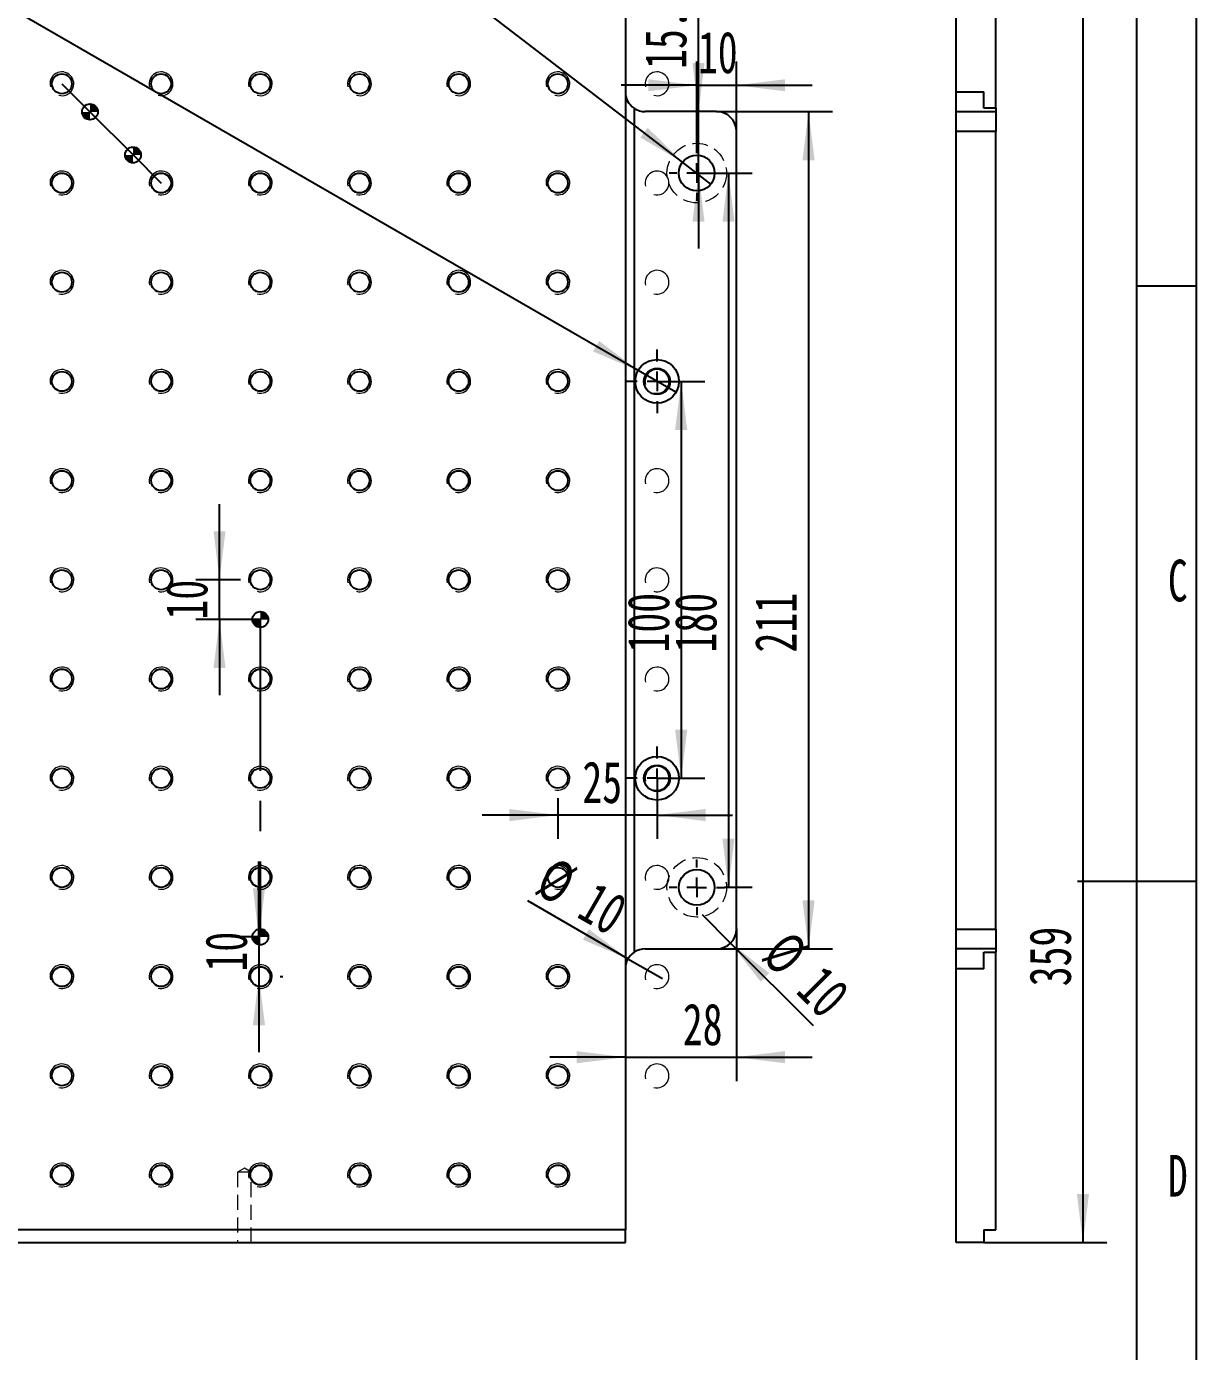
# Model space of a CAD drawing. Header units: millimetres. Extents: x 0 to 210, y 0 to 297.
# Drawn here: x 111.7 to 210, y 109 to 220.3 of the extents above; entities that cross this region are included whole.
import ezdxf

# ---------------------------------------------------------------- set-up
doc = ezdxf.new("R2010")
doc.units = ezdxf.units.MM
doc.linetypes.add('CENTERX2', pattern=[20.32, 12.7, -2.54, 2.54, -2.54])
doc.linetypes.add('HIDDEN', pattern=[1.905, 1.27, -0.635])
doc.layers.add('图框', color=7, linetype='Continuous')
doc.layers.add('图纸格式', color=7, linetype='Continuous')
doc.styles.add('SLDTEXTSTYLE0', font='TXT', dxfattribs={"width": 0.7, "bigfont": 'bigfont'})
doc.styles.add('SLDTEXTSTYLE5', font='TXT', dxfattribs={"width": 0.7})
doc.styles.add('SLDTEXTSTYLE8', font='TXT', dxfattribs={"width": 0.633333})
doc.dimstyles.new('SLDDIMSTYLE0', dxfattribs={"dimtxt": 3.5, "dimasz": 4.08, "dimexe": 0, "dimexo": 0.0625, "dimgap": 0.875, "dimtad": 2, "dimlfac": 3, "dimrnd": 1e-09, "dimzin": 12, "dimdsep": 46, "dimtxsty": 'SLDTEXTSTYLE5', "dimsah": 1, "dimcen": 0.09, "dimadec": 0, "dimazin": 3, "dimtfac": 1, "dimtmove": 0, "dimatfit": 0, "dimfxl": 0, "dimfrac": 2, "dimtolj": 1, "dimtzin": 12, "dimarcsym": 0})
doc.dimstyles.new('SLDDIMSTYLE1', dxfattribs={"dimtxt": 3.5, "dimasz": 4.08, "dimexe": 0, "dimexo": 0.0625, "dimgap": 0.875, "dimtad": 2, "dimlfac": 3, "dimrnd": 1e-09, "dimzin": 12, "dimdsep": 46, "dimtxsty": 'SLDTEXTSTYLE5', "dimsah": 1, "dimcen": 0.09, "dimadec": 0, "dimazin": 3, "dimtfac": 1, "dimtofl": 0, "dimtmove": 0, "dimatfit": 3, "dimfxl": 0, "dimfrac": 2, "dimtolj": 1, "dimtzin": 12, "dimarcsym": 0})
doc.dimstyles.new('SLDDIMSTYLE2', dxfattribs={"dimtxt": 3.5, "dimasz": 4.08, "dimexe": 0, "dimexo": 0.0625, "dimgap": 0.875, "dimtad": 2, "dimlfac": 3, "dimrnd": 1e-09, "dimzin": 12, "dimdsep": 46, "dimtxsty": 'SLDTEXTSTYLE5', "dimblk1": 'NONE', "dimsah": 1, "dimcen": 0, "dimadec": 0, "dimazin": 3, "dimtfac": 1, "dimtmove": 0, "dimatfit": 3, "dimldrblk": 'NONE', "dimfxl": 0, "dimfrac": 2, "dimtolj": 1, "dimtzin": 12, "dimarcsym": 0})
doc.dimstyles.new('SLDDIMSTYLE3', dxfattribs={"dimtxt": 3.5, "dimasz": 4.08, "dimexe": 0, "dimexo": 0.0625, "dimgap": 0.875, "dimtad": 2, "dimlfac": 3, "dimrnd": 1e-09, "dimzin": 4, "dimdsep": 46, "dimtxsty": 'SLDTEXTSTYLE5', "dimsah": 1, "dimcen": 0.09, "dimadec": 0, "dimazin": 1, "dimtfac": 1, "dimtmove": 0, "dimatfit": 0, "dimfxl": 0, "dimfrac": 2, "dimtolj": 1, "dimtzin": 12, "dimarcsym": 0})
doc.dimstyles.new('SLDDIMSTYLE5', dxfattribs={"dimtxt": 3.5, "dimasz": 4.08, "dimexe": 0, "dimexo": 0.0625, "dimgap": 0.875, "dimtad": 0, "dimtih": 1, "dimtoh": 1, "dimlfac": 3, "dimrnd": 1e-09, "dimzin": 4, "dimdsep": 46, "dimtxsty": 'SLDTEXTSTYLE5', "dimblk1": 'NONE', "dimsah": 1, "dimcen": 0, "dimadec": 0, "dimazin": 1, "dimtfac": 1, "dimtmove": 0, "dimatfit": 3, "dimldrblk": 'NONE', "dimfxl": 0, "dimfrac": 2, "dimtolj": 1, "dimtzin": 12, "dimarcsym": 0})
doc.dimstyles.new('SLDDIMSTYLE6', dxfattribs={"dimtxt": 3.5, "dimasz": 4.08, "dimexe": 0, "dimexo": 0.0625, "dimgap": 0.875, "dimtad": 0, "dimtih": 1, "dimtoh": 1, "dimdec": 6, "dimlfac": 3, "dimrnd": 1e-09, "dimzin": 12, "dimdsep": 46, "dimtxsty": 'SLDTEXTSTYLE5', "dimblk1": 'NONE', "dimsah": 1, "dimcen": 0, "dimadec": 0, "dimazin": 3, "dimtfac": 1, "dimtmove": 0, "dimatfit": 3, "dimldrblk": 'NONE', "dimfxl": 0, "dimfrac": 2, "dimtolj": 1, "dimtzin": 12, "dimarcsym": 0})

# ---------------------------------------------------------------- blocks, each defined once
blk = doc.blocks.new('_D')
at = {"layer": '图纸格式'}
for p, q in [((127.93, 173.83), (127.93, 180.18)), ((129.69, 173.83), (125.93, 173.83)), ((127.93, 170.5), (127.93, 173.83)), ((131.35, 170.5), (125.93, 170.5)), ((127.93, 170.5), (127.93, 164.15))]:
    blk.add_line(p, q, dxfattribs=at)
for points in [[(127.93, 173.83), (128.43, 177.91), (127.42, 177.91)], [(127.93, 170.5), (127.42, 166.42), (128.43, 166.42)]]:
    blk.add_solid(points, dxfattribs=at)
at = {"layer": '图纸格式', "insert": (123.41, 170.5), "char_height": 3.5, "attachment_point": 1, "rotation": 90, "style": 'SLDTEXTSTYLE5'}
blk.add_mtext('10', dxfattribs=at)
blk = doc.blocks.new('_D_1')
at = {"layer": '图纸格式'}
for p, q in [((131.24, 143.83), (131.24, 150.18)), ((131.35, 143.83), (129.24, 143.83)), ((131.24, 143.83), (131.24, 140.5)), ((131.24, 140.5), (131.24, 134.15)), ((133.02, 140.5), (133.24, 140.5))]:
    blk.add_line(p, q, dxfattribs=at)
for points in [[(131.24, 143.83), (131.75, 147.91), (130.73, 147.91)], [(131.24, 140.5), (130.73, 136.42), (131.75, 136.42)]]:
    blk.add_solid(points, dxfattribs=at)
at = {"layer": '图纸格式', "insert": (126.73, 140.93), "char_height": 3.5, "attachment_point": 1, "rotation": 90, "style": 'SLDTEXTSTYLE5'}
blk.add_mtext('10', dxfattribs=at)
blk = doc.blocks.new('_D_8')
at = {"layer": '图纸格式'}
for p, q in [((164.68, 190.5), (168.71, 190.5)), ((166.71, 190.5), (166.71, 157.16)), ((164.68, 157.16), (168.71, 157.16))]:
    blk.add_line(p, q, dxfattribs=at)
for points in [[(166.71, 190.5), (166.2, 186.42), (167.22, 186.42)], [(166.71, 157.16), (167.22, 161.24), (166.2, 161.24)]]:
    blk.add_solid(points, dxfattribs=at)
at = {"layer": '图纸格式', "insert": (162.2, 167.73), "char_height": 3.5, "attachment_point": 1, "rotation": 90, "style": 'SLDTEXTSTYLE5'}
blk.add_mtext('100', dxfattribs=at)
blk = doc.blocks.new('_D_9')
at = {"layer": '图纸格式'}
for p, q in [((170.35, 208), (172.68, 208)), ((170.68, 208), (170.68, 148)), ((170.35, 148), (172.68, 148))]:
    blk.add_line(p, q, dxfattribs=at)
for points in [[(170.68, 208), (170.18, 203.92), (171.19, 203.92)], [(170.68, 148), (171.19, 152.08), (170.18, 152.08)]]:
    blk.add_solid(points, dxfattribs=at)
at = {"layer": '图纸格式', "insert": (166.17, 167.73), "char_height": 3.5, "attachment_point": 1, "rotation": 90, "style": 'SLDTEXTSTYLE5'}
blk.add_mtext('180', dxfattribs=at)
blk = doc.blocks.new('_D_10')
at = {"layer": '图纸格式'}
for p, q in [((169.69, 213.16), (179.41, 213.16)), ((177.41, 213.16), (177.41, 142.83)), ((169.69, 142.83), (179.41, 142.83))]:
    blk.add_line(p, q, dxfattribs=at)
for points in [[(177.41, 213.16), (176.9, 209.08), (177.92, 209.08)], [(177.41, 142.83), (177.92, 146.91), (176.9, 146.91)]]:
    blk.add_solid(points, dxfattribs=at)
at = {"layer": '图纸格式', "insert": (172.9, 167.73), "char_height": 3.5, "attachment_point": 1, "rotation": 90, "style": 'SLDTEXTSTYLE5'}
blk.add_mtext('211', dxfattribs=at)
blk = doc.blocks.new('_D_11')
at = {"layer": '图纸格式'}
for p, q in [((171.35, 144.5), (171.35, 131.73)), ((162.02, 133.73), (155.67, 133.73)), ((162.02, 133.73), (171.35, 133.73)), ((171.35, 133.73), (177.7, 133.73))]:
    blk.add_line(p, q, dxfattribs=at)
for points in [[(162.02, 133.73), (157.94, 134.24), (157.94, 133.22)], [(171.35, 133.73), (175.43, 133.22), (175.43, 134.24)]]:
    blk.add_solid(points, dxfattribs=at)
at = {"layer": '图纸格式', "insert": (166.85, 138.24), "char_height": 3.5, "attachment_point": 1, "style": 'SLDTEXTSTYLE5'}
blk.add_mtext('28', dxfattribs=at)
blk = doc.blocks.new('_D_12')
at = {"layer": '图纸格式'}
for q in [(168.51, 145.68), (177.8, 136.38)]:
    blk.add_line((170.86, 143.32), q, dxfattribs=at)
blk.add_solid([(170.86, 143.32), (173.39, 140.07), (174.11, 140.79)], dxfattribs=at)
at = {"layer": '图纸格式', "char_height": 3.5, "attachment_point": 1, "rotation": 315, "style": 'SLDTEXTSTYLE5'}
for s, insert in [('%%c', (175.82, 144.57)), ('10', (178.72, 141.66))]:
    blk.add_mtext(s, dxfattribs=dict(at, insert=insert))
blk = doc.blocks.new('_None')
blk = doc.blocks.new('_D_13')
at = {"layer": '图纸格式'}
for q in [(153.82, 146.86), (165.13, 140.33)]:
    blk.add_line((162.24, 142), q, dxfattribs=at)
blk.add_solid([(162.24, 142), (158.96, 144.48), (158.45, 143.6)], dxfattribs=at)
at = {"layer": '图纸格式', "char_height": 3.5, "attachment_point": 1, "rotation": 330, "style": 'SLDTEXTSTYLE5'}
for s, insert in [('%%c', (156.02, 150.66)), ('10', (159.57, 148.59))]:
    blk.add_mtext(s, dxfattribs=dict(at, insert=insert))
blk = doc.blocks.new('_D_14')
at = {"layer": '图纸格式'}
for p, q in [((164.68, 157.16), (164.68, 152.07)), ((156.35, 155.5), (156.35, 152.07)), ((156.35, 154.07), (150, 154.07)), ((164.68, 154.07), (156.35, 154.07)), ((164.68, 154.07), (171.03, 154.07))]:
    blk.add_line(p, q, dxfattribs=at)
for points in [[(156.35, 154.07), (152.27, 154.58), (152.27, 153.56)], [(164.68, 154.07), (168.76, 153.56), (168.76, 154.58)]]:
    blk.add_solid(points, dxfattribs=at)
at = {"layer": '图纸格式', "insert": (158.41, 158.58), "char_height": 3.5, "attachment_point": 1, "style": 'SLDTEXTSTYLE5'}
blk.add_mtext('25', dxfattribs=at)
blk = doc.blocks.new('_D_15')
at = {"layer": '图纸格式'}
for p, q in [((168.17, 213.16), (168.17, 224.43)), ((168.17, 208), (168.17, 213.16)), ((168.02, 208), (170.17, 208)), ((168.17, 208), (168.17, 201.65))]:
    blk.add_line(p, q, dxfattribs=at)
for points in [[(168.17, 213.16), (168.67, 217.24), (167.66, 217.24)], [(168.17, 208), (167.66, 203.92), (168.67, 203.92)]]:
    blk.add_solid(points, dxfattribs=at)
at = {"layer": '图纸格式', "insert": (163.65, 216.75), "char_height": 3.5, "attachment_point": 1, "rotation": 90, "style": 'SLDTEXTSTYLE5'}
blk.add_mtext('15.50', dxfattribs=at)
blk = doc.blocks.new('_D_16')
at = {"layer": '图纸格式'}
for p, q in [((168.02, 210.33), (168.02, 217.37)), ((171.35, 211.5), (171.35, 217.37)), ((168.02, 215.37), (161.67, 215.37)), ((168.02, 215.37), (171.35, 215.37)), ((171.35, 215.37), (177.7, 215.37))]:
    blk.add_line(p, q, dxfattribs=at)
for points in [[(168.02, 215.37), (163.94, 215.88), (163.94, 214.87)], [(171.35, 215.37), (175.43, 214.87), (175.43, 215.88)]]:
    blk.add_solid(points, dxfattribs=at)
at = {"layer": '图纸格式', "insert": (168.12, 219.89), "char_height": 3.5, "attachment_point": 1, "style": 'SLDTEXTSTYLE5'}
blk.add_mtext('10', dxfattribs=at)
blk = doc.blocks.new('SW_SYMBOL_HOLE_SPOT')
at = {"layer": '图纸格式', "color": 0}
for p, q in [((0, 875), (0, 75)), ((1600, 75), (1600, 875)), ((0, 75), (1600, 75))]:
    blk.add_line(p, q, dxfattribs=at)
blk = doc.blocks.new('SW_SYMBOL_HOLE_DEPTH')
at = {"layer": '图纸格式', "color": 0}
for p, q in [((0, 875), (800, 875)), ((400, 875), (400, 75)), ((100, 555), (400, 75)), ((700, 555), (400, 75))]:
    blk.add_line(p, q, dxfattribs=at)
blk = doc.blocks.new('_D_20')
at = {"layer": '图纸格式'}
for p, q in [((70.22, 245.02), (36.95, 245.02)), ((163.1, 191.41), (70.22, 245.02)), ((166.27, 189.58), (163.1, 191.41))]:
    blk.add_line(p, q, dxfattribs=at)
blk.add_solid([(163.1, 191.41), (159.82, 193.89), (159.31, 193.01)], dxfattribs=at)
at = {"layer": '图纸格式', "xscale": 0.004511737089201878, "yscale": 0.004511737089201878, "zscale": 0.004511737089201878}
for name, p in [('SW_SYMBOL_HOLE_SPOT', (38.21, 240.84)), ('SW_SYMBOL_HOLE_DEPTH', (55.82, 240.84))]:
    blk.add_blockref(name, p, dxfattribs=at)
at = {"layer": '图纸格式', "char_height": 3.5, "attachment_point": 1}
for s, insert, style in [('%%c', (43.08, 249.36), 'SLDTEXTSTYLE5'), ('6.60 完全贯穿', (48.51, 249.35), 'SLDTEXTSTYLE0'), ('4 x', (36.95, 249.35), 'SLDTEXTSTYLE8'), ('%%c', (45.57, 244.85), 'SLDTEXTSTYLE5'), ('11', (51, 244.83), 'SLDTEXTSTYLE5'), ('6.80', (61.03, 244.83), 'SLDTEXTSTYLE5')]:
    blk.add_mtext(s, dxfattribs=dict(at, insert=insert, style=style))
blk = doc.blocks.new('_D_21')
at = {"layer": '图纸格式'}
for p, q in [((117.14, 247.02), (81.5, 247.02)), ((166.83, 208.91), (117.14, 247.02)), ((169.21, 207.08), (166.83, 208.91))]:
    blk.add_line(p, q, dxfattribs=at)
blk.add_solid([(166.83, 208.91), (163.9, 211.8), (163.28, 210.99)], dxfattribs=at)
at = {"layer": '图纸格式', "xscale": 0.004511737089201878, "yscale": 0.004511737089201878, "zscale": 0.004511737089201878}
for name, p in [('SW_SYMBOL_HOLE_DEPTH', (102.46, 247.35)), ('SW_SYMBOL_HOLE_SPOT', (86.24, 242.84)), ('SW_SYMBOL_HOLE_DEPTH', (103.85, 242.84))]:
    blk.add_blockref(name, p, dxfattribs=at)
at = {"layer": '图纸格式', "char_height": 3.5, "attachment_point": 1}
for s, insert, style in [('背面4 x', (81.5, 251.35), 'SLDTEXTSTYLE0'), ('%%c', (93.75, 251.36), 'SLDTEXTSTYLE5'), ('9', (99.18, 251.35), 'SLDTEXTSTYLE5'), ('19.75', (107.67, 251.35), 'SLDTEXTSTYLE5'), ('%%c', (93.6, 246.85), 'SLDTEXTSTYLE5'), ('15', (99.03, 246.83), 'SLDTEXTSTYLE5'), ('9', (109.06, 246.83), 'SLDTEXTSTYLE5')]:
    blk.add_mtext(s, dxfattribs=dict(at, insert=insert, style=style))
blk = doc.blocks.new('SW_CENTERMARKSYMBOL_2')
at = {"layer": '图纸格式', "color": 0}
for p, q in [((0, 1.67), (0, 2.33)), ((-1.67, 0), (-2.33, 0)), ((0, 0), (-0.83, 0)), ((0, 0), (0, 0.83)), ((0, 0), (0, -0.83)), ((0, 0), (0.83, 0)), ((1.67, 0), (2.33, 0)), ((0, -1.67), (0, -2.33))]:
    blk.add_line(p, q, dxfattribs=at)
blk = doc.blocks.new('SW_CENTERMARKSYMBOL_3')
at = {"layer": '图纸格式', "color": 0}
for p, q in [((0, 1.67), (0, 2.33)), ((-1.67, 0), (-2.33, 0)), ((0, 0), (-0.83, 0)), ((0, 0), (0, 0.83)), ((0, 0), (0, -0.83)), ((0, 0), (0.83, 0)), ((1.67, 0), (2.33, 0)), ((0, -1.67), (0, -2.33))]:
    blk.add_line(p, q, dxfattribs=at)
blk = doc.blocks.new('SW_CENTERMARKSYMBOL_4')
at = {"layer": '图纸格式', "color": 0}
for p, q in [((0, 1.67), (0, 2.67)), ((-1.67, 0), (-2.67, 0)), ((0, 0), (-0.83, 0)), ((0, 0), (0, 0.83)), ((0, 0), (0, -0.83)), ((0, 0), (0.83, 0)), ((1.67, 0), (2.67, 0)), ((0, -1.67), (0, -2.67))]:
    blk.add_line(p, q, dxfattribs=at)
blk = doc.blocks.new('SW_CENTERMARKSYMBOL_5')
at = {"layer": '图纸格式', "color": 0}
for p, q in [((0, 1.67), (0, 2.67)), ((-1.67, 0), (-2.67, 0)), ((0, 0), (-0.83, 0)), ((0, 0), (0, 0.83)), ((0, 0), (0, -0.83)), ((0, 0), (0.83, 0)), ((1.67, 0), (2.67, 0)), ((0, -1.67), (0, -2.67))]:
    blk.add_line(p, q, dxfattribs=at)
blk = doc.blocks.new('SW_DOWELSYMBOL_4')
at = {"linetype": 'Continuous', "lineweight": 18}
h = blk.add_hatch(color=0, dxfattribs=at)
edge = h.paths.add_edge_path(flags=0)
edge.add_arc((0, 0), 0.667, 180, 270)
edge.add_line((0, -0.67), (0, 0))
edge.add_line((0, 0), (-0.67, 0))
h = blk.add_hatch(color=0, dxfattribs=at)
edge = h.paths.add_edge_path(flags=0)
edge.add_arc((0, 0), 0.667, 0, 90)
edge.add_line((0, 0.67), (0, 0))
edge.add_line((0, 0), (0.67, 0))
at = {"layer": '图纸格式', "color": 0}
blk.add_circle((0, 0), 0.667, dxfattribs=at)
blk = doc.blocks.new('SW_DOWELSYMBOL_5')
at = {"linetype": 'Continuous', "lineweight": 18}
h = blk.add_hatch(color=0, dxfattribs=at)
edge = h.paths.add_edge_path(flags=0)
edge.add_arc((0, 0), 0.667, 180, 270)
edge.add_line((0, -0.67), (0, 0))
edge.add_line((0, 0), (-0.67, 0))
h = blk.add_hatch(color=0, dxfattribs=at)
edge = h.paths.add_edge_path(flags=0)
edge.add_arc((0, 0), 0.667, 0, 90)
edge.add_line((0, 0.67), (0, 0))
edge.add_line((0, 0), (0.67, 0))
at = {"layer": '图纸格式', "color": 0}
blk.add_circle((0, 0), 0.667, dxfattribs=at)
blk = doc.blocks.new('SW_DOWELSYMBOL_12')
at = {"linetype": 'Continuous', "lineweight": 18}
h = blk.add_hatch(color=0, dxfattribs=at)
edge = h.paths.add_edge_path(flags=0)
edge.add_arc((0, 0), 0.667, 180, 270)
edge.add_line((0, -0.67), (0, 0))
edge.add_line((0, 0), (-0.67, 0))
h = blk.add_hatch(color=0, dxfattribs=at)
edge = h.paths.add_edge_path(flags=0)
edge.add_arc((0, 0), 0.667, 0, 90)
edge.add_line((0, 0.67), (0, 0))
edge.add_line((0, 0), (0.67, 0))
at = {"layer": '图纸格式', "color": 0}
blk.add_circle((0, 0), 0.667, dxfattribs=at)
blk = doc.blocks.new('SW_DOWELSYMBOL_13')
at = {"linetype": 'Continuous', "lineweight": 18}
h = blk.add_hatch(color=0, dxfattribs=at)
edge = h.paths.add_edge_path(flags=0)
edge.add_arc((0, 0), 0.667, 180, 270)
edge.add_line((0, -0.67), (0, 0))
edge.add_line((0, 0), (-0.67, 0))
h = blk.add_hatch(color=0, dxfattribs=at)
edge = h.paths.add_edge_path(flags=0)
edge.add_arc((0, 0), 0.667, 0, 90)
edge.add_line((0, 0.67), (0, 0))
edge.add_line((0, 0), (0.67, 0))
at = {"layer": '图纸格式', "color": 0}
blk.add_circle((0, 0), 0.667, dxfattribs=at)
blk = doc.blocks.new('_D_26')
at = {"layer": '图纸格式'}
for p, q in [((192.13, 237.83), (202.46, 237.83)), ((200.46, 237.83), (200.46, 118.16)), ((192.13, 118.16), (202.46, 118.16))]:
    blk.add_line(p, q, dxfattribs=at)
for points in [[(200.46, 237.83), (199.95, 233.75), (200.97, 233.75)], [(200.46, 118.16), (200.97, 122.24), (199.95, 122.24)]]:
    blk.add_solid(points, dxfattribs=at)
at = {"layer": '图纸格式', "insert": (195.95, 139.69), "char_height": 3.5, "attachment_point": 1, "rotation": 90, "style": 'SLDTEXTSTYLE5'}
blk.add_mtext('359', dxfattribs=at)

msp = doc.modelspace()

# ---------------------------------------------------------------- linework, layer by layer
at = {"color": 7, "linetype": 'HIDDEN', "lineweight": 18}
for p, q in [((162.01859524, 237.83062976), (162.01859524, 214.83062976)), ((162.01859524, 141.16396309), (162.01859524, 214.83062976)), ((162.75192857, 213.44980875), (162.75192857, 142.5447841)), ((169.68526191, 213.16396309), (163.68526191, 213.16396309)), ((171.35192857, 144.49729643), (171.35192857, 211.49729643)), ((163.68526191, 142.83062976), (169.68526191, 142.83062976)), ((162.01859524, 141.16396309), (162.01859524, 118.16396309)), ((130.01824473, 124.42111744), (129.45157806, 124.08062976)), ((130.55697924, 124.08062976), (129.45157806, 124.08062976)), ((129.45157806, 124.08062976), (129.45157806, 118.16396309)), ((130.57711214, 124.08531602), (130.01824473, 124.42111744)), ((130.58491139, 118.16396309), (130.58491139, 123.50675498)), ((162.01859524, 119.23062976), (42.35122755, 119.23062976)), ((42.35122755, 118.16396309), (162.01859524, 118.16396309)), ((130.58491139, 118.16396309), (129.45157806, 118.16396309))]:
    msp.add_line(p, q, dxfattribs=at)
at = {"color": 7, "linetype": 'Continuous', "lineweight": 25}
for p, q in [((189.79727675, 214.83062976), (189.79727675, 237.83062976)), ((162.01859524, 236.76396309), (162.01859524, 119.23062976)), ((193.13061009, 213.44980875), (193.13061009, 236.76396309)), ((189.79727675, 214.83062976), (192.13061009, 214.83062976)), ((189.79727675, 213.16396309), (189.79727675, 214.83062976)), ((192.13061009, 213.44980875), (192.13061009, 214.83062976)), ((162.75192857, 213.44980875), (162.75192857, 142.5447841)), ((169.68526191, 213.16396309), (163.68526191, 213.16396309)), ((189.79727675, 213.16396309), (193.13061009, 213.16396309)), ((189.79727675, 211.49729643), (189.79727675, 213.16396309)), ((193.13061009, 213.44980875), (192.13061009, 213.44980875)), ((193.13061009, 213.44980875), (193.13061009, 213.16396309)), ((193.13061009, 213.16396309), (193.13061009, 211.49729643)), ((171.35192857, 144.49729643), (171.35192857, 211.49729643)), ((193.13061009, 211.49729643), (189.79727675, 211.49729643)), ((189.79727675, 144.49729643), (189.79727675, 211.49729643)), ((193.13061009, 144.49729643), (193.13061009, 211.49729643)), ((189.79727675, 144.49729643), (193.13061009, 144.49729643)), ((189.79727675, 142.83062976), (189.79727675, 144.49729643)), ((193.13061009, 144.49729643), (193.13061009, 142.83062976)), ((163.68526191, 142.83062976), (169.68526191, 142.83062976)), ((193.13061009, 142.83062976), (189.79727675, 142.83062976)), ((189.79727675, 141.16396309), (189.79727675, 142.83062976)), ((192.13061009, 142.5447841), (193.13061009, 142.5447841)), ((192.13061009, 141.16396309), (192.13061009, 142.5447841)), ((193.13061009, 142.83062976), (193.13061009, 142.5447841)), ((193.13061009, 119.23062976), (193.13061009, 142.5447841)), ((192.13061009, 141.16396309), (189.79727675, 141.16396309)), ((189.79727675, 118.16396309), (189.79727675, 141.16396309)), ((162.01859524, 119.23062976), (42.35122755, 119.23062976)), ((162.01859524, 118.16396309), (162.01859524, 119.23062976)), ((192.13061009, 119.23062976), (192.13061009, 118.16396309)), ((192.13061009, 119.23062976), (193.13061009, 119.23062976)), ((42.35122755, 118.16396309), (162.01859524, 118.16396309)), ((192.13061009, 118.16396309), (189.79727675, 118.16396309))]:
    msp.add_line(p, q, dxfattribs=at)
at = {"color": 7, "linetype": 'CENTERX2'}
msp.add_line((131.35192857, 170.49729643), (131.35192857, 143.83062976), dxfattribs=at)
at = {"color": 7, "linetype": 'Continuous', "lineweight": 25}
for centre, radius in [((114.68526191, 215.49729643), 0.83333333), ((123.01859524, 215.49729643), 0.83333333), ((131.35192857, 215.49729643), 0.83333333), ((139.68526191, 215.49729643), 0.83333333), ((148.01859524, 215.49729643), 0.83333333), ((156.35192857, 215.49729643), 0.83333333), ((117.04228451, 213.14027382), 0.66666667), ((120.66157264, 209.5209857), 0.66666667), ((168.01859524, 207.99729643), 1.5), ((114.68526191, 207.16396309), 0.83333333), ((123.01859524, 207.16396309), 0.83333333), ((131.35192857, 207.16396309), 0.83333333), ((139.68526191, 207.16396309), 0.83333333), ((148.01859524, 207.16396309), 0.83333333), ((156.35192857, 207.16396309), 0.83333333), ((114.68526191, 198.83062976), 0.83333333), ((123.01859524, 198.83062976), 0.83333333), ((131.35192857, 198.83062976), 0.83333333), ((139.68526191, 198.83062976), 0.83333333), ((148.01859524, 198.83062976), 0.83333333), ((156.35192857, 198.83062976), 0.83333333), ((164.68456088, 190.49729643), 1.83333333), ((164.68456088, 190.49729643), 1.1), ((114.68526191, 190.49729643), 0.83333333), ((123.01859524, 190.49729643), 0.83333333), ((131.35192857, 190.49729643), 0.83333333), ((139.68526191, 190.49729643), 0.83333333), ((148.01859524, 190.49729643), 0.83333333), ((156.35192857, 190.49729643), 0.83333333), ((114.68526191, 182.16396309), 0.83333333), ((123.01859524, 182.16396309), 0.83333333), ((131.35192857, 182.16396309), 0.83333333), ((139.68526191, 182.16396309), 0.83333333), ((148.01859524, 182.16396309), 0.83333333), ((156.35192857, 182.16396309), 0.83333333), ((114.68526191, 173.83062976), 0.83333333), ((123.01859524, 173.83062976), 0.83333333), ((131.35192857, 173.83062976), 0.83333333), ((139.68526191, 173.83062976), 0.83333333), ((148.01859524, 173.83062976), 0.83333333), ((156.35192857, 173.83062976), 0.83333333), ((131.35192857, 170.49729643), 0.66666667), ((114.68526191, 165.49729643), 0.83333333), ((123.01859524, 165.49729643), 0.83333333), ((131.35192857, 165.49729643), 0.83333333), ((139.68526191, 165.49729643), 0.83333333), ((148.01859524, 165.49729643), 0.83333333), ((156.35192857, 165.49729643), 0.83333333), ((164.68456088, 157.16396309), 1.83333333), ((164.68456088, 157.16396309), 1.1), ((114.68526191, 157.16396309), 0.83333333), ((123.01859524, 157.16396309), 0.83333333), ((131.35192857, 157.16396309), 0.83333333), ((139.68526191, 157.16396309), 0.83333333), ((148.01859524, 157.16396309), 0.83333333), ((156.35192857, 157.16396309), 0.83333333), ((114.68526191, 148.83062976), 0.83333333), ((123.01859524, 148.83062976), 0.83333333), ((131.35192857, 148.83062976), 0.83333333), ((139.68526191, 148.83062976), 0.83333333), ((148.01859524, 148.83062976), 0.83333333), ((156.35192857, 148.83062976), 0.83333333), ((168.01859524, 147.99729643), 1.5), ((131.35192857, 143.83062976), 0.66666667), ((114.68526191, 140.49729643), 0.83333333), ((123.01859524, 140.49729643), 0.83333333), ((131.35192857, 140.49729643), 0.83333333), ((139.68526191, 140.49729643), 0.83333333), ((148.01859524, 140.49729643), 0.83333333), ((156.35192857, 140.49729643), 0.83333333), ((114.68526191, 132.16396309), 0.83333333), ((123.01859524, 132.16396309), 0.83333333), ((131.35192857, 132.16396309), 0.83333333), ((139.68526191, 132.16396309), 0.83333333), ((148.01859524, 132.16396309), 0.83333333), ((156.35192857, 132.16396309), 0.83333333), ((114.68526191, 123.83062976), 0.83333333), ((123.01859524, 123.83062976), 0.83333333), ((131.35192857, 123.83062976), 0.83333333), ((139.68526191, 123.83062976), 0.83333333), ((148.01859524, 123.83062976), 0.83333333), ((156.35192857, 123.83062976), 0.83333333)]:
    msp.add_circle(centre, radius, dxfattribs=at)
at = {"color": 7, "linetype": 'HIDDEN', "lineweight": 18}
for centre, radius in [((114.68526191, 215.49729643), 0.83333333), ((123.01859524, 215.49729643), 0.83333333), ((131.35192857, 215.49729643), 0.83333333), ((139.68526191, 215.49729643), 0.83333333), ((148.01859524, 215.49729643), 0.83333333), ((156.35192857, 215.49729643), 0.83333333), ((117.04228451, 213.14027382), 0.66666667), ((168.01859524, 207.99729643), 2.5), ((168.01859524, 207.99729643), 2.5), ((120.66157264, 209.5209857), 0.66666667), ((168.01859524, 207.99729643), 1.5), ((114.68526191, 207.16396309), 0.83333333), ((123.01859524, 207.16396309), 0.83333333), ((131.35192857, 207.16396309), 0.83333333), ((139.68526191, 207.16396309), 0.83333333), ((148.01859524, 207.16396309), 0.83333333), ((156.35192857, 207.16396309), 0.83333333), ((114.68526191, 198.83062976), 0.83333333), ((123.01859524, 198.83062976), 0.83333333), ((131.35192857, 198.83062976), 0.83333333), ((139.68526191, 198.83062976), 0.83333333), ((148.01859524, 198.83062976), 0.83333333), ((156.35192857, 198.83062976), 0.83333333), ((164.68456088, 190.49729643), 1.83333333), ((164.68456088, 190.49729643), 1.1), ((114.68526191, 190.49729643), 0.83333333), ((123.01859524, 190.49729643), 0.83333333), ((131.35192857, 190.49729643), 0.83333333), ((139.68526191, 190.49729643), 0.83333333), ((148.01859524, 190.49729643), 0.83333333), ((156.35192857, 190.49729643), 0.83333333), ((114.68526191, 182.16396309), 0.83333333), ((123.01859524, 182.16396309), 0.83333333), ((131.35192857, 182.16396309), 0.83333333), ((139.68526191, 182.16396309), 0.83333333), ((148.01859524, 182.16396309), 0.83333333), ((156.35192857, 182.16396309), 0.83333333), ((114.68526191, 173.83062976), 0.83333333), ((123.01859524, 173.83062976), 0.83333333), ((131.35192857, 173.83062976), 0.83333333), ((139.68526191, 173.83062976), 0.83333333), ((148.01859524, 173.83062976), 0.83333333), ((156.35192857, 173.83062976), 0.83333333), ((131.35192857, 170.49729643), 0.66666667), ((114.68526191, 165.49729643), 0.83333333), ((123.01859524, 165.49729643), 0.83333333), ((131.35192857, 165.49729643), 0.83333333), ((139.68526191, 165.49729643), 0.83333333), ((148.01859524, 165.49729643), 0.83333333), ((156.35192857, 165.49729643), 0.83333333), ((164.68456088, 157.16396309), 1.83333333), ((164.68456088, 157.16396309), 1.1), ((114.68526191, 157.16396309), 0.83333333), ((123.01859524, 157.16396309), 0.83333333), ((131.35192857, 157.16396309), 0.83333333), ((139.68526191, 157.16396309), 0.83333333), ((148.01859524, 157.16396309), 0.83333333), ((156.35192857, 157.16396309), 0.83333333), ((168.01859524, 147.99729643), 2.5), ((168.01859524, 147.99729643), 2.5), ((114.68526191, 148.83062976), 0.83333333), ((123.01859524, 148.83062976), 0.83333333), ((131.35192857, 148.83062976), 0.83333333), ((139.68526191, 148.83062976), 0.83333333), ((148.01859524, 148.83062976), 0.83333333), ((156.35192857, 148.83062976), 0.83333333), ((168.01859524, 147.99729643), 1.5), ((131.35192857, 143.83062976), 0.66666667), ((114.68526191, 140.49729643), 0.83333333), ((123.01859524, 140.49729643), 0.83333333), ((131.35192857, 140.49729643), 0.83333333), ((139.68526191, 140.49729643), 0.83333333), ((148.01859524, 140.49729643), 0.83333333), ((156.35192857, 140.49729643), 0.83333333), ((114.68526191, 132.16396309), 0.83333333), ((123.01859524, 132.16396309), 0.83333333), ((131.35192857, 132.16396309), 0.83333333), ((139.68526191, 132.16396309), 0.83333333), ((148.01859524, 132.16396309), 0.83333333), ((156.35192857, 132.16396309), 0.83333333), ((114.68526191, 123.83062976), 0.83333333), ((123.01859524, 123.83062976), 0.83333333), ((131.35192857, 123.83062976), 0.83333333), ((139.68526191, 123.83062976), 0.83333333), ((148.01859524, 123.83062976), 0.83333333), ((156.35192857, 123.83062976), 0.83333333)]:
    msp.add_circle(centre, radius, dxfattribs=at)
at = {"color": 7, "linetype": 'Continuous', "lineweight": 18}
for centre in [(114.68526191, 215.49729643), (123.01859524, 215.49729643), (131.35192857, 215.49729643), (139.68526191, 215.49729643), (148.01859524, 215.49729643), (156.35192857, 215.49729643), (164.68526191, 215.49729643), (114.68526191, 207.16396309), (123.01859524, 207.16396309), (131.35192857, 207.16396309), (139.68526191, 207.16396309), (148.01859524, 207.16396309), (156.35192857, 207.16396309), (164.68526191, 207.16396309), (114.68526191, 198.83062976), (123.01859524, 198.83062976), (131.35192857, 198.83062976), (139.68526191, 198.83062976), (148.01859524, 198.83062976), (156.35192857, 198.83062976), (164.68526191, 198.83062976), (114.68526191, 190.49729643), (123.01859524, 190.49729643), (131.35192857, 190.49729643), (139.68526191, 190.49729643), (148.01859524, 190.49729643), (156.35192857, 190.49729643), (164.68526191, 190.49729643), (114.68526191, 182.16396309), (123.01859524, 182.16396309), (131.35192857, 182.16396309), (139.68526191, 182.16396309), (148.01859524, 182.16396309), (156.35192857, 182.16396309), (164.68526191, 182.16396309), (114.68526191, 173.83062976), (123.01859524, 173.83062976), (131.35192857, 173.83062976), (139.68526191, 173.83062976), (148.01859524, 173.83062976), (156.35192857, 173.83062976), (164.68526191, 173.83062976), (114.68526191, 165.49729643), (123.01859524, 165.49729643), (131.35192857, 165.49729643), (139.68526191, 165.49729643), (148.01859524, 165.49729643), (156.35192857, 165.49729643), (164.68526191, 165.49729643), (114.68526191, 157.16396309), (123.01859524, 157.16396309), (131.35192857, 157.16396309), (139.68526191, 157.16396309), (148.01859524, 157.16396309), (156.35192857, 157.16396309), (164.68526191, 157.16396309), (114.68526191, 148.83062976), (123.01859524, 148.83062976), (131.35192857, 148.83062976), (139.68526191, 148.83062976), (148.01859524, 148.83062976), (156.35192857, 148.83062976), (164.68526191, 148.83062976), (114.68526191, 140.49729643), (123.01859524, 140.49729643), (131.35192857, 140.49729643), (139.68526191, 140.49729643), (148.01859524, 140.49729643), (156.35192857, 140.49729643), (164.68526191, 140.49729643), (114.68526191, 132.16396309), (123.01859524, 132.16396309), (131.35192857, 132.16396309), (139.68526191, 132.16396309), (148.01859524, 132.16396309), (156.35192857, 132.16396309), (164.68526191, 132.16396309), (114.68526191, 123.83062976), (123.01859524, 123.83062976), (131.35192857, 123.83062976), (139.68526191, 123.83062976), (148.01859524, 123.83062976), (156.35192857, 123.83062976)]:
    msp.add_arc(centre, 1, 255, 195, dxfattribs=at)
at = {"color": 7, "linetype": 'Continuous', "lineweight": 25}
for centre, start, end in [((163.68526191, 214.83062976), 180, 235.9442022574), ((163.68526191, 214.83062976), 235.9442022574, 270), ((169.68526191, 211.49729643), 0, 90), ((169.68526191, 144.49729643), 270, 0), ((163.68526191, 141.16396309), 124.0557977426, 180), ((163.68526191, 141.16396309), 90, 124.0557977426)]:
    msp.add_arc(centre, 1.66666667, start, end, dxfattribs=at)
at = {"color": 7, "linetype": 'HIDDEN', "lineweight": 18}
for centre, start, end in [((163.68526191, 214.83062976), 180, 270), ((169.68526191, 211.49729643), 0, 90), ((169.68526191, 144.49729643), 270, 0), ((163.68526191, 141.16396309), 90, 180)]:
    msp.add_arc(centre, 1.66666667, start, end, dxfattribs=at)
for points, knots in [([(130.55697924, 124.08062976), (130.55000522, 124.05845379), (130.54315395, 124.03340332), (130.53133502, 123.97848013), (130.52644361, 123.94872524), (130.51681627, 123.85786845), (130.51719613, 123.79345904), (130.52791615, 123.70265773), (130.53299298, 123.67392298), (130.5452142, 123.61985872), (130.55235307, 123.59479725), (130.56605358, 123.55253182), (130.57261739, 123.53519626), (130.58201642, 123.51150259), (130.58483043, 123.50504579), (130.58498875, 123.50467303), (130.58236014, 123.51068004), (130.57303348, 123.53410686), (130.56651319, 123.55124368), (130.54593673, 123.6143443), (130.53163893, 123.67165594), (130.51724612, 123.79251185), (130.51674528, 123.85669942), (130.52957468, 123.97876764), (130.54300798, 124.03620399), (130.55697924, 124.08062976)], [0, 0, 0, 0, 0.0625, 0.0625, 0.125, 0.125, 0.25, 0.25, 0.3125, 0.3125, 0.375, 0.375, 0.4375, 0.4375, 0.5, 0.5, 0.5625, 0.5625, 0.625, 0.625, 0.75, 0.75, 0.875, 0.875, 1, 1, 1, 1]), ([(130.55697924, 124.08062976), (130.55985239, 124.0897658), (130.56153221, 124.09467147), (130.5615355, 124.09468133), (130.55985438, 124.08977212), (130.55697924, 124.08062976)], [0, 0, 0, 0, 0.5, 0.5, 1, 1, 1, 1])]:
    msp.add_open_spline(points, degree=3, knots=knots, dxfattribs=at)
at = {"layer": '图框'}
for p, q in [((210, 0), (210, 297)), ((210, 198.5), (205, 198.5))]:
    msp.add_line(p, q, dxfattribs=at)
at = {"layer": '图框', "lineweight": 25}
for p, q in [((205, 4.97293926), (205, 292)), ((210, 148.5), (200, 148.5))]:
    msp.add_line(p, q, dxfattribs=at)
at = {"layer": '图纸格式'}
for p, q in [((114.68526191, 215.49729643), (117.04228451, 213.14027382)), ((117.04228451, 213.14027382), (120.66157264, 209.5209857)), ((120.66157264, 209.5209857), (123.01859524, 207.16396309))]:
    msp.add_line(p, q, dxfattribs=at)

# ---------------------------------------------------------------- block references
for name, p in [('SW_DOWELSYMBOL_4', (117.04228451, 213.14027382)), ('SW_DOWELSYMBOL_5', (120.66157264, 209.5209857)), ('SW_CENTERMARKSYMBOL_3', (168.01859524, 207.99729643)), ('SW_CENTERMARKSYMBOL_5', (164.68456088, 190.49729643)), ('SW_DOWELSYMBOL_13', (131.35192857, 170.49729643)), ('SW_CENTERMARKSYMBOL_4', (164.68456088, 157.16396309)), ('SW_CENTERMARKSYMBOL_2', (168.01859524, 147.99729643)), ('SW_DOWELSYMBOL_12', (131.35192857, 143.83062976))]:
    msp.add_blockref(name, p, dxfattribs=at)

# ---------------------------------------------------------------- texts
at = {"layer": '图框', "char_height": 3.5, "attachment_point": 2, "style": 'SLDTEXTSTYLE5'}
for s, insert in [('C', (208.42725694, 175.52069777)), ('D', (208.42968752, 125.52069777))]:
    msp.add_mtext(s, dxfattribs=dict(at, insert=insert))

# ---------------------------------------------------------------- dimensions: what is measured, and where the dimension line sits
at = {"layer": '图纸格式'}
for p1, p2, text, dimstyle, picture, middle in [((169.20879881, 207.08438051), (166.82839167, 208.91021234), '背面4 x <> {\\fGDT;x} 19.75\\P{\\fGDT;v}%%c 15 {\\fGDT;x} 9\\P', 'SLDDIMSTYLE6', '_D_21', (98.5261862, 246.83430768)), ((166.27237857, 189.58081069), (163.0967432, 191.41378216), '4 x <> 完全贯穿\\P{\\fGDT;v}%%c 11 {\\fGDT;x} 6.80\\P', 'SLDDIMSTYLE5', '_D_20', (52.79180773, 244.83605806))]:
    dim = msp.add_diameter_dim_2p(p1=p1, p2=p2, text=text, dimstyle=dimstyle, dxfattribs=at)
    dim.commit()
    dim.dimension.update_dxf_attribs({"geometry": picture, "text_midpoint": middle, "dimtype": 163})
for base, p1, p2, dimstyle, picture, middle in [((200.46176299, 118.16396309), (192.13061009, 237.83062976), (192.13061009, 118.16396309), 'SLDDIMSTYLE1', '_D_26', (200.46176299, 141.98682044)), ((168.16514291, 213.16396309), (168.01859524, 207.99729643), (169.68526191, 213.16396309), 'SLDDIMSTYLE3', '_D_15', (168.16514291, 220.58868872)), ((177.41157634, 142.83062976), (169.68526191, 213.16396309), (169.68526191, 142.83062976), 'SLDDIMSTYLE1', '_D_10', (177.41157634, 170.03428131)), ((170.68331295, 147.99729643), (170.35192857, 207.99729643), (170.35192857, 147.99729643), 'SLDDIMSTYLE1', '_D_9', (170.68331295, 170.03428131)), ((166.70855874, 157.16396309), (164.68456088, 190.49729643), (164.68456088, 157.16396309), 'SLDDIMSTYLE1', '_D_8', (166.70855874, 170.03428131)), ((127.92625648, 173.83062976), (131.35192857, 170.49729643), (129.68526191, 173.83062976), 'SLDDIMSTYLE0', '_D', (127.92625648, 172.03285825)), ((131.2401444, 140.49729643), (131.35192857, 143.83062976), (129.68526191, 140.49729643), 'SLDDIMSTYLE0', '_D_1', (131.2401444, 142.46264739))]:
    dim = msp.add_linear_dim(base=base, p1=p1, p2=p2, angle=90, dimstyle=dimstyle, dxfattribs=at)
    dim.commit()
    dim.dimension.update_dxf_attribs({"geometry": picture, "text_midpoint": middle, "dimtype": 160})
for base, p1, p2, picture, middle in [((171.35192857, 215.37495547), (168.01859524, 210.33062976), (171.35192857, 211.49729643), '_D_16', (169.65373777, 215.37495547)), ((156.35192857, 154.07198291), (164.68456088, 157.16396309), (156.35192857, 155.49729643), '_D_14', (159.94341203, 154.07198291)), ((171.35192857, 133.72981191), (162.01859524, 118.16396309), (171.35192857, 144.49729643), '_D_11', (168.38301356, 133.72981191))]:
    dim = msp.add_linear_dim(base=base, p1=p1, p2=p2, dimstyle='SLDDIMSTYLE0', dxfattribs=at)
    dim.commit()
    dim.dimension.update_dxf_attribs({"geometry": picture, "text_midpoint": middle, "dimtype": 160})
for p1, p2, picture, middle in [((165.12863758, 140.33062976), (162.24188623, 141.99729643), '_D_13', (156.58093911, 145.26566154)), ((168.50675061, 145.67580773), (170.86377321, 143.31878512), '_D_12', (175.54210285, 138.64047548))]:
    dim = msp.add_diameter_dim_2p(p1=p1, p2=p2, dimstyle='SLDDIMSTYLE2', dxfattribs=at)
    dim.commit()
    dim.dimension.update_dxf_attribs({"geometry": picture, "text_midpoint": middle, "dimtype": 163})

doc.saveas('drawing.dxf')
